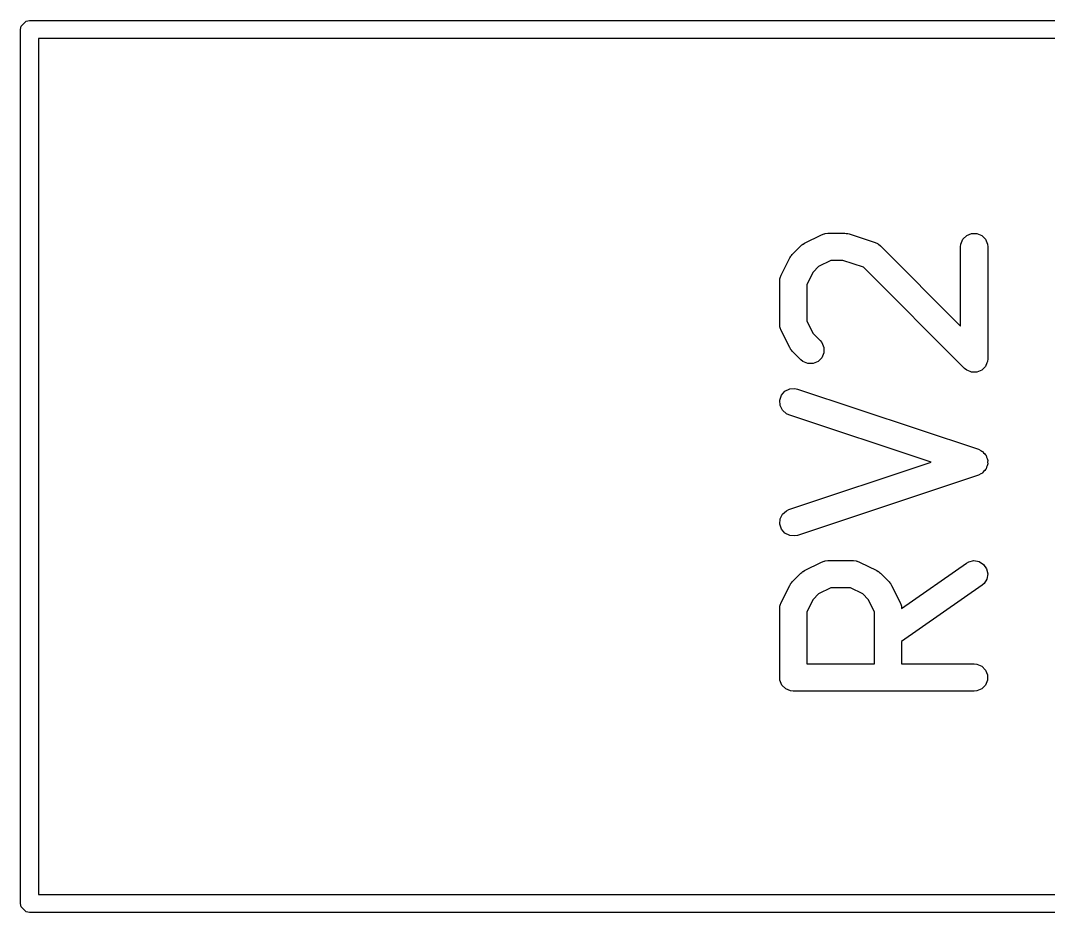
# Model space of a CAD drawing. Header units: millimetres. Extents: x 129 to 276, y -185 to -58.
# Drawn here: x 210.44 to 216.11, y -101.96 to -97.03 of the extents above; entities that cross this region are included whole.
import ezdxf

# ---------------------------------------------------------------- set-up
doc = ezdxf.new("R2010")
doc.units = ezdxf.units.MM
doc.layers.add('F.Fab', color=9, linetype='CONTINUOUS', true_color=0xafafaf)

msp = doc.modelspace()

# ---------------------------------------------------------------- linework, layer by layer
at = {"layer": 'F.Fab', "linetype": 'CONTINUOUS'}
for p, q in [((210.435, -97.085), (210.438806, -97.065866)), ((210.438806, -97.065866), (210.465866, -97.038806)), ((210.465866, -97.038806), (210.485, -97.035)), ((210.485, -97.035), (220.015, -97.035)), ((210.435, -101.915), (210.435, -97.085)), ((210.535, -97.135), (210.535, -101.865)), ((219.965, -97.135), (210.535, -97.135)), ((214.766516, -98.266251), (214.861754, -98.218632)), ((214.861754, -98.218632), (214.875485, -98.213377)), ((214.875485, -98.213377), (214.878174, -98.213185)), ((214.878174, -98.213185), (214.880663, -98.212155)), ((214.880663, -98.212155), (214.895295, -98.210714)), ((214.895295, -98.210714), (214.990533, -98.210714)), ((214.990533, -98.210714), (214.997938, -98.211443)), ((214.997938, -98.211443), (214.999913, -98.211303)), ((214.999913, -98.211303), (215.00251, -98.211893)), ((215.00251, -98.211893), (215.005165, -98.212155)), ((215.005165, -98.212155), (215.006996, -98.212913)), ((215.006996, -98.212913), (215.01425, -98.214563)), ((215.01425, -98.214563), (215.157107, -98.262182)), ((215.157107, -98.262182), (215.170532, -98.268176)), ((215.63126, -98.271082), (215.642459, -98.244046)), ((215.642459, -98.244046), (215.663151, -98.223354)), ((215.663151, -98.223354), (215.690187, -98.212155)), ((215.690187, -98.212155), (215.719451, -98.212155)), ((215.719451, -98.212155), (215.746487, -98.223354)), ((215.746487, -98.223354), (215.767179, -98.244046)), ((215.767179, -98.244046), (215.778378, -98.271082)), ((214.699405, -98.327919), (214.747024, -98.2803)), ((214.747024, -98.2803), (214.752773, -98.275581)), ((214.752773, -98.275581), (214.754073, -98.274083)), ((214.754073, -98.274083), (214.756332, -98.272661)), ((214.756332, -98.272661), (214.758389, -98.270973)), ((214.758389, -98.270973), (214.760216, -98.270215)), ((214.760216, -98.270215), (214.766516, -98.266251)), ((215.170532, -98.268176), (215.172567, -98.269941)), ((215.172567, -98.269941), (215.175058, -98.270973)), ((215.175058, -98.270973), (215.186423, -98.2803)), ((215.186423, -98.2803), (215.629819, -98.723695)), ((215.629819, -98.285714), (215.63126, -98.271082)), ((215.629819, -98.723695), (215.629819, -98.285714)), ((215.778378, -98.271082), (215.779819, -98.285714)), ((215.779819, -98.285714), (215.779819, -98.904761)), ((214.637737, -98.442649), (214.685356, -98.347411)), ((214.685356, -98.347411), (214.68932, -98.341111)), ((214.68932, -98.341111), (214.690078, -98.339284)), ((214.690078, -98.339284), (214.691766, -98.337227)), ((214.691766, -98.337227), (214.693188, -98.334968)), ((214.693188, -98.334968), (214.694686, -98.333668)), ((214.694686, -98.333668), (214.699405, -98.327919)), ((214.913, -98.360714), (214.844484, -98.394972)), ((214.978363, -98.360714), (214.913, -98.360714)), ((215.092876, -98.398885), (214.978363, -98.360714)), ((214.814077, -98.425379), (214.779819, -98.493895)), ((214.844484, -98.394972), (214.814077, -98.425379)), ((215.651786, -98.957794), (215.092876, -98.398885)), ((214.629819, -98.47619), (214.63126, -98.461558)), ((214.629819, -98.714285), (214.629819, -98.47619)), ((214.63126, -98.461558), (214.632291, -98.459068)), ((214.632291, -98.459068), (214.632482, -98.456381)), ((214.632482, -98.456381), (214.637737, -98.442649)), ((214.779819, -98.493895), (214.779819, -98.69658)), ((214.63126, -98.728917), (214.629819, -98.714285)), ((214.779819, -98.69658), (214.814077, -98.765096)), ((214.632291, -98.731406), (214.63126, -98.728917)), ((214.632482, -98.734094), (214.632291, -98.731406)), ((214.637737, -98.747826), (214.632482, -98.734094)), ((214.685356, -98.843064), (214.637737, -98.747826)), ((214.814077, -98.765096), (214.85309, -98.804109)), ((214.85309, -98.804109), (214.862417, -98.815474)), ((214.862417, -98.815474), (214.873616, -98.84251)), ((214.68932, -98.849363), (214.685356, -98.843064)), ((214.690078, -98.851191), (214.68932, -98.849363)), ((214.691766, -98.853247), (214.690078, -98.851191)), ((214.693188, -98.855507), (214.691766, -98.853247)), ((214.694686, -98.856806), (214.693188, -98.855507)), ((214.699405, -98.862556), (214.694686, -98.856806)), ((214.747024, -98.910175), (214.699405, -98.862556)), ((214.873616, -98.871773), (214.862417, -98.898809)), ((214.873616, -98.84251), (214.873616, -98.871773)), ((214.758389, -98.919502), (214.747024, -98.910175)), ((214.785425, -98.930701), (214.758389, -98.919502)), ((214.814688, -98.930701), (214.785425, -98.930701)), ((214.841724, -98.919502), (214.814688, -98.930701)), ((214.862417, -98.898809), (214.841724, -98.919502)), ((215.775098, -98.927311), (215.76718, -98.946429)), ((215.778378, -98.919393), (215.775098, -98.927311)), ((215.779819, -98.904761), (215.778378, -98.919393)), ((215.663151, -98.967122), (215.651786, -98.957794)), ((215.682268, -98.97504), (215.663151, -98.967122)), ((215.690187, -98.97832), (215.682268, -98.97504)), ((215.690188, -98.97832), (215.690187, -98.97832)), ((215.719451, -98.97832), (215.690188, -98.97832)), ((215.746487, -98.967121), (215.719451, -98.97832)), ((215.76718, -98.946429), (215.746487, -98.967121)), ((214.630408, -99.133477), (214.639662, -99.105714)), ((214.639662, -99.105714), (214.658836, -99.083607)), ((214.658836, -99.083607), (214.685009, -99.070521)), ((214.685009, -99.070521), (214.714199, -99.068446)), ((214.714199, -99.068446), (214.728536, -99.071706)), ((214.728536, -99.071706), (215.728536, -99.405039)), ((214.632483, -99.162667), (214.630408, -99.133477)), ((214.645569, -99.18884), (214.632483, -99.162667)), ((214.667676, -99.208014), (214.645569, -99.18884)), ((214.681102, -99.214008), (214.667676, -99.208014)), ((215.467648, -99.47619), (214.681102, -99.214008)), ((215.728536, -99.405039), (215.741961, -99.411033)), ((215.741961, -99.411033), (215.746008, -99.414543)), ((215.746008, -99.414543), (215.750802, -99.41694)), ((215.750802, -99.41694), (215.756966, -99.424047)), ((215.756966, -99.424047), (215.764068, -99.430207)), ((215.764068, -99.430207), (215.766463, -99.434998)), ((215.766463, -99.434998), (215.769976, -99.439048)), ((215.769976, -99.439048), (215.77295, -99.44797)), ((215.77295, -99.44797), (215.777155, -99.45638)), ((214.681102, -99.738372), (215.467648, -99.47619)), ((215.77295, -99.504409), (215.769976, -99.513332)), ((215.777155, -99.496), (215.77295, -99.504409)), ((215.777155, -99.45638), (215.777534, -99.461724)), ((215.777534, -99.490655), (215.777155, -99.496)), ((215.777534, -99.461724), (215.77923, -99.46681)), ((215.77923, -99.48557), (215.777534, -99.490655)), ((215.77923, -99.46681), (215.778563, -99.47619)), ((215.778563, -99.47619), (215.77923, -99.48557)), ((215.728536, -99.547341), (214.728536, -99.880674)), ((215.741961, -99.541347), (215.728536, -99.547341)), ((215.746008, -99.537836), (215.741961, -99.541347)), ((215.750802, -99.53544), (215.746008, -99.537836)), ((215.756966, -99.528332), (215.750802, -99.53544)), ((215.764068, -99.522173), (215.756966, -99.528332)), ((215.766463, -99.517381), (215.764068, -99.522173)), ((215.769976, -99.513332), (215.766463, -99.517381)), ((214.667676, -99.744366), (214.681102, -99.738372)), ((214.630408, -99.818903), (214.632483, -99.789713)), ((214.632483, -99.789713), (214.645569, -99.76354)), ((214.645569, -99.76354), (214.667676, -99.744366)), ((214.639662, -99.846666), (214.630408, -99.818903)), ((214.658836, -99.868773), (214.639662, -99.846666)), ((214.685009, -99.881859), (214.658836, -99.868773)), ((214.714199, -99.883934), (214.685009, -99.881859)), ((214.728536, -99.880674), (214.714199, -99.883934)), ((214.861754, -100.028156), (214.875485, -100.022901)), ((214.875485, -100.022901), (214.878174, -100.022709)), ((214.878174, -100.022709), (214.880663, -100.021679)), ((214.880663, -100.021679), (214.895295, -100.020238)), ((214.895295, -100.020238), (215.038152, -100.020238)), ((215.038152, -100.020238), (215.052784, -100.021679)), ((215.052784, -100.021679), (215.055273, -100.02271)), ((215.055273, -100.02271), (215.057961, -100.022901)), ((215.057961, -100.022901), (215.071693, -100.028156)), ((215.674623, -100.026585), (215.703194, -100.020256)), ((215.703194, -100.020256), (215.732012, -100.025341)), ((214.758389, -100.080497), (214.760216, -100.079739)), ((214.760216, -100.079739), (214.766516, -100.075775)), ((214.766516, -100.075775), (214.861754, -100.028156)), ((215.071693, -100.028156), (215.166931, -100.075775)), ((215.166931, -100.075775), (215.17323, -100.079739)), ((215.17323, -100.079739), (215.175058, -100.080497)), ((215.303518, -100.284598), (215.66181, -100.033795)), ((215.66181, -100.033795), (215.674623, -100.026585)), ((215.732012, -100.025341), (215.75669, -100.041068)), ((215.75669, -100.041068), (215.773472, -100.065042)), ((215.773472, -100.065042), (215.779802, -100.093613)), ((214.699405, -100.137443), (214.747024, -100.089824)), ((214.747024, -100.089824), (214.752773, -100.085105)), ((214.752773, -100.085105), (214.754073, -100.083607)), ((214.754073, -100.083607), (214.756332, -100.082185)), ((214.756332, -100.082185), (214.758389, -100.080497)), ((215.175058, -100.080497), (215.177114, -100.082185)), ((215.177114, -100.082185), (215.179374, -100.083607)), ((215.179374, -100.083607), (215.180673, -100.085105)), ((215.180673, -100.085105), (215.186423, -100.089824)), ((215.186423, -100.089824), (215.234042, -100.137443)), ((215.774716, -100.12243), (215.758989, -100.147109)), ((215.779802, -100.093613), (215.774716, -100.12243)), ((214.637737, -100.252173), (214.685356, -100.156935)), ((214.685356, -100.156935), (214.68932, -100.150635)), ((214.68932, -100.150635), (214.690078, -100.148808)), ((214.690078, -100.148808), (214.691766, -100.146751)), ((214.691766, -100.146751), (214.693188, -100.144492)), ((214.693188, -100.144492), (214.694686, -100.143192)), ((214.694686, -100.143192), (214.699405, -100.137443)), ((214.913, -100.170238), (214.844484, -100.204496)), ((215.020447, -100.170238), (214.913, -100.170238)), ((215.088963, -100.204496), (215.020447, -100.170238)), ((215.234042, -100.137443), (215.23876, -100.143192)), ((215.23876, -100.143192), (215.240259, -100.144492)), ((215.240259, -100.144492), (215.24168, -100.146751)), ((215.24168, -100.146751), (215.243369, -100.148808)), ((215.243369, -100.148808), (215.244126, -100.150635)), ((215.244126, -100.150635), (215.248091, -100.156935)), ((215.248091, -100.156935), (215.29571, -100.252173)), ((215.747829, -100.15668), (215.303628, -100.46762)), ((215.758989, -100.147109), (215.747829, -100.15668)), ((214.814077, -100.234903), (214.779819, -100.303419)), ((214.844484, -100.204496), (214.814077, -100.234903)), ((215.11937, -100.234903), (215.088963, -100.204496)), ((215.153628, -100.303419), (215.11937, -100.234903)), ((214.629819, -100.285714), (214.63126, -100.271082)), ((214.629819, -100.666666), (214.629819, -100.285714)), ((214.63126, -100.271082), (214.632291, -100.268592)), ((214.632291, -100.268592), (214.632482, -100.265905)), ((214.632482, -100.265905), (214.637737, -100.252173)), ((214.779819, -100.303419), (214.779819, -100.591666)), ((215.153628, -100.591666), (215.153628, -100.303419)), ((215.29571, -100.252173), (215.300965, -100.265904)), ((215.300965, -100.265904), (215.301156, -100.268593)), ((215.301156, -100.268593), (215.302187, -100.271082)), ((215.302187, -100.271082), (215.303518, -100.284598)), ((215.303628, -100.46762), (215.303628, -100.591666)), ((214.779819, -100.591666), (215.153628, -100.591666)), ((215.303628, -100.591666), (215.704819, -100.591666)), ((215.704819, -100.591666), (215.719451, -100.593107)), ((215.719451, -100.593107), (215.746487, -100.604306)), ((215.746487, -100.604306), (215.767179, -100.624998)), ((215.767179, -100.624998), (215.778378, -100.652034)), ((214.63126, -100.681298), (214.629819, -100.666666)), ((214.642459, -100.708334), (214.63126, -100.681298)), ((215.778378, -100.681298), (215.767179, -100.708334)), ((215.778378, -100.652034), (215.778378, -100.681298)), ((214.663151, -100.729026), (214.642459, -100.708334)), ((214.690187, -100.740225), (214.663151, -100.729026)), ((214.704819, -100.741666), (214.690187, -100.740225)), ((215.704819, -100.741666), (214.704819, -100.741666)), ((215.719451, -100.740225), (215.704819, -100.741666)), ((215.746487, -100.729026), (215.719451, -100.740225)), ((215.767179, -100.708334), (215.746487, -100.729026)), ((210.535, -101.865), (219.965, -101.865)), ((210.438806, -101.934134), (210.435, -101.915)), ((210.465866, -101.961194), (210.438806, -101.934134)), ((210.485, -101.965), (210.465866, -101.961194)), ((220.015, -101.965), (210.485, -101.965))]:
    msp.add_line(p, q, dxfattribs=at)

doc.saveas('drawing.dxf')
